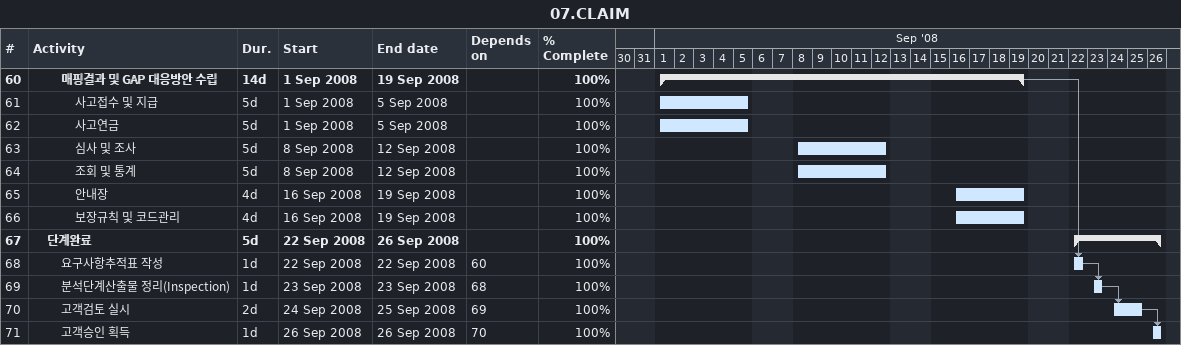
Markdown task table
07.CLAIM

| ID | Level | Task | Duration | Start | Finish | Predecessors | % complete |
|---|---|---|---|---|---|---|---|
| 60 | 3 | **매핑결과 및 GAP 대응방안 수립** | 14d | 2008-09-01 | 2008-09-19 |  | 100 |
| 61 | 4 | 사고접수 및 지급 | 5d | 2008-09-01 | 2008-09-05 |  | 100 |
| 62 | 4 | 사고연금 | 5d | 2008-09-01 | 2008-09-05 |  | 100 |
| 63 | 4 | 심사 및 조사 | 5d | 2008-09-08 | 2008-09-12 |  | 100 |
| 64 | 4 | 조회 및 통계 | 5d | 2008-09-08 | 2008-09-12 |  | 100 |
| 65 | 4 | 안내장 | 4d | 2008-09-16 | 2008-09-19 |  | 100 |
| 66 | 4 | 보장규칙 및 코드관리 | 4d | 2008-09-16 | 2008-09-19 |  | 100 |
| 67 | 2 | **단계완료** | 5d | 2008-09-22 | 2008-09-26 |  | 100 |
| 68 | 3 | 요구사항추적표 작성 | 1d | 2008-09-22 | 2008-09-22 | 60 | 100 |
| 69 | 3 | 분석단계산출물 정리(Inspection) | 1d | 2008-09-23 | 2008-09-23 | 68 | 100 |
| 70 | 3 | 고객검토 실시 | 2d | 2008-09-24 | 2008-09-25 | 69 | 100 |
| 71 | 3 | 고객승인 획득 | 1d | 2008-09-26 | 2008-09-26 | 70 | 100 |
